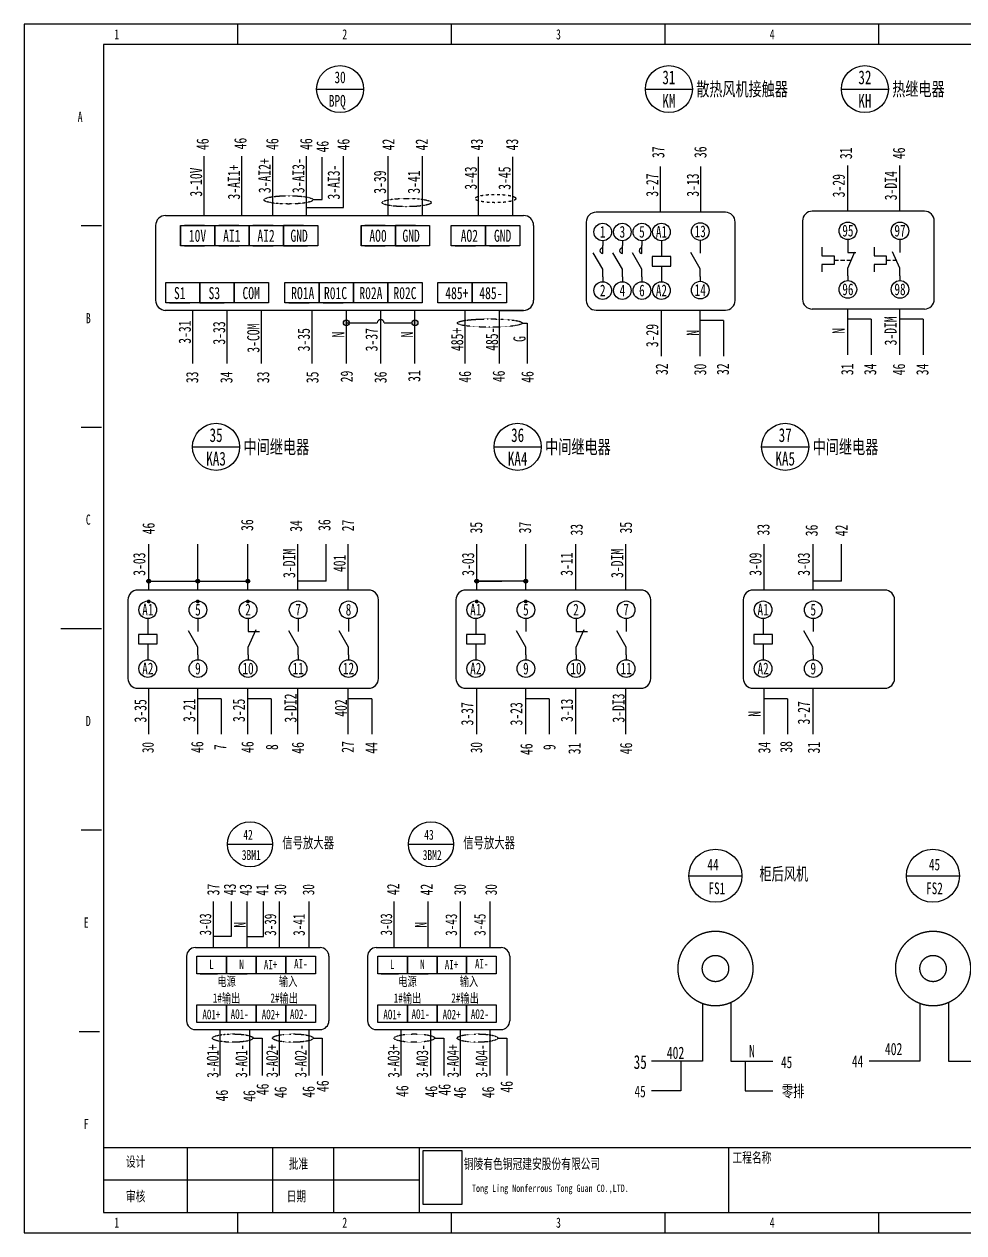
# Model space of a CAD drawing. Header units: millimetres. Extents: x 401220 to 2750366, y -101310 to 943175.
# Drawn here: x 1248910 to 1282934, y 390497 to 434274 of the extents above; entities that cross this region are included whole.
import ezdxf
from ezdxf.enums import TextEntityAlignment as Align

# ---------------------------------------------------------------- set-up
doc = ezdxf.new("R2010")
doc.units = ezdxf.units.MM
doc.linetypes.add('DASHDOT', pattern=[1, 0.5, -0.25, 0, -0.25])
doc.linetypes.add('常规', pattern=[20, 10, 0, 10])
doc.layers.add('E-LITE-EQPM', color=1, linetype='Continuous')
doc.styles.add('IDQSTYLE', font='NSimSun.ttf', dxfattribs={"width": 0.7})
picture_1 = doc.add_image_def('image1.png', size_in_pixel=(137, 191))

msp = doc.modelspace()

# ---------------------------------------------------------------- hatches: boundary and pattern name
h = msp.add_hatch(color=256)
h.dxf.hatch_style = 1
h.paths.add_polyline_path([(1260577.8, 423564.6, 0.4142136), (1260469.8, 423456.6, 0.4142136), (1260577.8, 423348.6)])
h.paths.add_polyline_path([(1260685.8, 423456.6), (1260577.8, 423456.6), (1260577.8, 423348.6, 0.4142136)])
h.paths.add_polyline_path([(1260577.8, 423564.6), (1260577.8, 423456.6), (1260685.8, 423456.6, 0.4142136)])
h.paths.add_polyline_path([(1263060.3, 423564.6, 0.4142136), (1262952.3, 423456.6, 0.4142136), (1263060.3, 423348.6)])
h.paths.add_polyline_path([(1263060.3, 423564.6), (1263060.3, 423348.6, 0.4142136), (1263168.2, 423456.6, 0.4142136)])
h = msp.add_hatch(color=256)
h.dxf.hatch_style = 1
h.paths.add_polyline_path([(1253419.8, 414168.7, 0.4142136), (1253350.4, 414099.3), (1253419.8, 414099.3)])
h.paths.add_polyline_path([(1253419.8, 414099.3), (1253350.4, 414099.3, 0.4142136), (1253419.8, 414029.9)])
h.paths.add_polyline_path([(1253489.1, 414099.3, 0.4142136), (1253419.8, 414168.7), (1253419.8, 414029.9, 0.4142136)])
h = msp.add_hatch(color=256)
h.dxf.hatch_style = 1
h.paths.add_polyline_path([(1255195.1, 414168.7, 0.4142136), (1255125.7, 414099.3), (1255195.1, 414099.3)])
h.paths.add_polyline_path([(1255195.1, 414099.3), (1255125.7, 414099.3, 0.4142136), (1255195.1, 414029.9)])
h.paths.add_polyline_path([(1255264.5, 414099.3, 0.4142136), (1255195.1, 414168.7), (1255195.1, 414029.9, 0.4142136)])
h = msp.add_hatch(color=256)
h.dxf.hatch_style = 1
h.paths.add_polyline_path([(1257009.8, 414168.7, 0.4142136), (1256940.5, 414099.3), (1257009.8, 414099.3)])
h.paths.add_polyline_path([(1257009.8, 414099.3), (1256940.5, 414099.3, 0.4142136), (1257009.8, 414029.9)])
h.paths.add_polyline_path([(1257079.2, 414099.3, 0.4142136), (1257009.8, 414168.7), (1257009.8, 414029.9, 0.4142136)])
h = msp.add_hatch(color=256)
h.dxf.hatch_style = 1
h.paths.add_polyline_path([(1265295.4, 414168.7, 0.4142136), (1265226, 414099.3), (1265295.4, 414099.3)])
h.paths.add_polyline_path([(1265295.4, 414099.3), (1265226, 414099.3, 0.4142136), (1265295.4, 414029.9)])
h.paths.add_polyline_path([(1265364.8, 414099.3, 0.4142136), (1265295.4, 414168.7), (1265295.4, 414029.9, 0.4142136)])
h = msp.add_hatch(color=256)
h.dxf.hatch_style = 1
h.paths.add_polyline_path([(1267070.7, 414168.7, 0.4142136), (1267001.3, 414099.3), (1267070.7, 414099.3)])
h.paths.add_polyline_path([(1267070.7, 414099.3), (1267001.3, 414099.3, 0.4142136), (1267070.7, 414029.9)])
h.paths.add_polyline_path([(1267140.1, 414099.3, 0.4142136), (1267070.7, 414168.7), (1267070.7, 414029.9, 0.4142136)])
h = msp.add_hatch(color=256)
h.dxf.hatch_style = 1
h.paths.add_polyline_path([(1253419.8, 413433.7, 0.4142136), (1253350.4, 413364.3), (1253419.8, 413364.3)])
h.paths.add_polyline_path([(1253419.8, 413364.3), (1253350.4, 413364.3, 0.4142136), (1253419.8, 413294.9)])
h.paths.add_polyline_path([(1253489.1, 413364.3, 0.4142136), (1253419.8, 413433.7), (1253419.8, 413294.9, 0.4142136)])
h = msp.add_hatch(color=256)
h.dxf.hatch_style = 1
h.paths.add_polyline_path([(1255195.1, 413433.7, 0.4142136), (1255125.7, 413364.3), (1255195.1, 413364.3)])
h.paths.add_polyline_path([(1255195.1, 413364.3), (1255125.7, 413364.3, 0.4142136), (1255195.1, 413294.9)])
h.paths.add_polyline_path([(1255264.5, 413364.3, 0.4142136), (1255195.1, 413433.7), (1255195.1, 413294.9, 0.4142136)])
h = msp.add_hatch(color=256)
h.dxf.hatch_style = 1
h.paths.add_polyline_path([(1257009.8, 413433.7, 0.4142136), (1256940.5, 413364.3), (1257009.8, 413364.3)])
h.paths.add_polyline_path([(1257009.8, 413364.3), (1256940.5, 413364.3, 0.4142136), (1257009.8, 413294.9)])
h.paths.add_polyline_path([(1257079.2, 413364.3, 0.4142136), (1257009.8, 413433.7), (1257009.8, 413294.9, 0.4142136)])
h = msp.add_hatch(color=256)
h.dxf.hatch_style = 1
h.paths.add_polyline_path([(1265295.4, 413433.7, 0.4142136), (1265226, 413364.3), (1265295.4, 413364.3)])
h.paths.add_polyline_path([(1265295.4, 413364.3), (1265226, 413364.3, 0.4142136), (1265295.4, 413294.9)])
h.paths.add_polyline_path([(1265364.8, 413364.3, 0.4142136), (1265295.4, 413433.7), (1265295.4, 413294.9, 0.4142136)])
h = msp.add_hatch(color=256)
h.dxf.hatch_style = 1
h.paths.add_polyline_path([(1267070.7, 413433.7, 0.4142136), (1267001.3, 413364.3), (1267070.7, 413364.3)])
h.paths.add_polyline_path([(1267070.7, 413364.3), (1267001.3, 413364.3, 0.4142136), (1267070.7, 413294.9)])
h.paths.add_polyline_path([(1267140.1, 413364.3, 0.4142136), (1267070.7, 413433.7), (1267070.7, 413294.9, 0.4142136)])

# ---------------------------------------------------------------- linework, layer by layer
at = {"ltscale": 4}
for p, q in [((1256648, 433536.7), (1256648, 434273.7)), ((1264386.3, 433536.7), (1264386.3, 434273.7)), ((1272124.5, 433536.7), (1272124.5, 434273.7)), ((1279862.8, 433536.7), (1279862.8, 434273.7)), ((1250973.2, 426977.6), (1251710.2, 426977.6)), ((1250973.2, 419681.5), (1251710.2, 419681.5)), ((1250236.2, 412385.4), (1251710.2, 412385.4)), ((1250973.2, 405089.2), (1251710.2, 405089.2)), ((1250899.5, 397793.1), (1251636.5, 397793.1)), ((1251783.9, 393592.4), (1312363.7, 393592.4)), ((1254805.5, 393592.4), (1254805.5, 391234)), ((1257900.8, 393592.4), (1257900.8, 391234)), ((1260111.8, 393592.4), (1260111.8, 391234)), ((1263207.1, 393592.4), (1263207.1, 391234)), ((1274409.2, 393592.4), (1274409.2, 391234)), ((1251783.9, 392413.2), (1263207.1, 392413.2)), ((1256648, 390497), (1256648, 391234)), ((1264386.3, 390497), (1264386.3, 391234)), ((1272124.5, 390497), (1272124.5, 391234)), ((1279862.8, 390497), (1279862.8, 391234))]:
    msp.add_line(p, q, dxfattribs=at)
for p, q in [((1259495.7, 431922.5), (1261200.7, 431922.5)), ((1271404.7, 431922.5), (1273105.6, 431922.5)), ((1278501.9, 431922.5), (1280202.8, 431922.5)), ((1255424.3, 427556.6), (1255424.3, 429488)), ((1256796.6, 427556.6), (1256796.6, 429488)), ((1257908.1, 427556.6), (1257908.1, 429488)), ((1259130.7, 427556.6), (1259130.7, 429488)), ((1259699.9, 427928.7), (1259699.9, 429451.7)), ((1260471.1, 427634.3), (1260471.1, 429488)), ((1262092.8, 427556.6), (1262092.8, 429488)), ((1263334, 427556.6), (1263334, 429488)), ((1265358.3, 427542.6), (1265358.3, 429474)), ((1266599.5, 427542.6), (1266599.5, 429474)), ((1255424.3, 427342.7), (1255424.3, 429274.1)), ((1256796.6, 427342.7), (1256796.6, 429274.1)), ((1257908.1, 427342.7), (1257908.1, 429274.1)), ((1259130.7, 427342.7), (1259130.7, 429274.1)), ((1262092.8, 427342.7), (1262092.8, 429274.1)), ((1263334, 427342.7), (1263334, 429274.1)), ((1265358.3, 427342.7), (1265358.3, 429274.1)), ((1266599.5, 427342.7), (1266599.5, 429274.1)), ((1271947.8, 427458.8), (1271947.8, 429119.4)), ((1273412.8, 427458.8), (1273412.8, 429119.4)), ((1273412.8, 427458.8), (1273412.8, 429119.4)), ((1273412.8, 427458.8), (1273412.8, 429119.4)), ((1278730, 427499.6), (1278730, 429160.2)), ((1280617, 427499.6), (1280617, 429160.2)), ((1259365.8, 427928.7), (1259699.9, 427928.7)), ((1254032.4, 427342.7), (1266992.5, 427342.7)), ((1259130.7, 427634.3), (1260340.3, 427634.3)), ((1260340.3, 427634.3), (1260471.1, 427634.3)), ((1274300.9, 427458.8), (1269617.8, 427458.8)), ((1274300.9, 427458.8), (1269773.9, 427458.8)), ((1281510.8, 427499.6), (1277448.6, 427499.6)), ((1254572.3, 426977.1), (1254572.3, 426245.9)), ((1255443.7, 426977.1), (1254712.5, 426977.1)), ((1255813.6, 426977.1), (1255813.6, 426245.9)), ((1255813.6, 426977.1), (1255813.6, 426245.9)), ((1255813.6, 426245.9), (1255813.6, 426977.1)), ((1256685, 426977.1), (1255953.8, 426977.1)), ((1257054.8, 426977.1), (1257054.8, 426245.9)), ((1257054.8, 426977.1), (1257054.8, 426245.9)), ((1257054.8, 426245.9), (1257054.8, 426977.1)), ((1257926.2, 426977.1), (1257195, 426977.1)), ((1259027.3, 426977.1), (1258296, 426977.1)), ((1258296, 426977.1), (1258296, 426245.9)), ((1258296, 426245.9), (1258296, 426977.1)), ((1261109.8, 426977.1), (1261109.8, 426245.9)), ((1261981.2, 426977.1), (1261250, 426977.1)), ((1263082.2, 426977.1), (1262351, 426977.1)), ((1262351, 426977.1), (1262351, 426245.9)), ((1262351, 426245.9), (1262351, 426977.1)), ((1269263.5, 427104.5), (1269263.5, 424269.8)), ((1274655.2, 424269.8), (1274655.2, 427104.5)), ((1277094.2, 427145.3), (1277094.2, 424310.5)), ((1281865.2, 424310.5), (1281865.2, 427145.3)), ((1269858.9, 426428), (1269858.9, 426251.6)), ((1270570.1, 426428), (1270570.1, 426251.6)), ((1271278.8, 426428), (1271278.8, 426251.6)), ((1271985, 426428), (1271985, 426251.6)), ((1273389.6, 426443.9), (1273389.6, 426267.6)), ((1278735.8, 426468.8), (1278735.8, 426292.4)), ((1280622.9, 426468.8), (1280622.9, 426292.4)), ((1254712.5, 426245.9), (1255443.7, 426245.9)), ((1255953.8, 426245.9), (1256685, 426245.9)), ((1257195, 426245.9), (1257926.2, 426245.9)), ((1258296, 426245.9), (1259027.3, 426245.9)), ((1258436.3, 426245.9), (1259167.5, 426245.9)), ((1261250, 426245.9), (1261981.2, 426245.9)), ((1262351, 426245.9), (1263082.2, 426245.9)), ((1262491.2, 426245.9), (1263222.4, 426245.9)), ((1264515.5, 426245.9), (1265246.7, 426245.9)), ((1265756.7, 426245.9), (1266488, 426245.9)), ((1269858.9, 425401.2), (1269518.8, 425990.4)), ((1269858.9, 425968.2), (1269858.9, 426251.6)), ((1270570.1, 425401.2), (1270229.9, 425990.4)), ((1270570.1, 425968.2), (1270570.1, 426251.6)), ((1271278.8, 425401.2), (1270938.6, 425990.4)), ((1271278.8, 425968.2), (1271278.8, 426251.6)), ((1271985, 426251.6), (1271985, 425854.8)), ((1273389.6, 425417.2), (1273049.4, 426006.4)), ((1273389.6, 426267.6), (1273389.6, 425984.1)), ((1277797.1, 426198.7), (1277797.1, 425878.1)), ((1278735.8, 426292.4), (1278735.8, 426008.9)), ((1278735.8, 425442), (1278984.9, 426031.2)), ((1278735.8, 426008.9), (1279023.4, 426008.9)), ((1279684.1, 426198.7), (1279684.1, 425878.1)), ((1280622.9, 425442), (1280353.8, 426031.2)), ((1280622.9, 426292.4), (1280622.9, 426008.9)), ((1271644.8, 425854.8), (1271644.8, 425514.6)), ((1272325.1, 425854.8), (1271644.8, 425854.8)), ((1271644.8, 425514.6), (1272325.1, 425514.6)), ((1271985, 425514.6), (1271985, 425117.7)), ((1272325.1, 425514.6), (1272325.1, 425854.8)), ((1277797.1, 425878.1), (1278240.5, 425878.1)), ((1278240.5, 425563.3), (1277797.1, 425563.3)), ((1277797.1, 425563.3), (1277797.1, 425306.7)), ((1278240.5, 425878.1), (1278240.5, 425563.3)), ((1278240.5, 425720.7), (1278392.7, 425720.7)), ((1278470.9, 425720.7), (1278623.2, 425720.7)), ((1278701.4, 425720.7), (1278853.7, 425720.7)), ((1279684.1, 425878.1), (1280127.5, 425878.1)), ((1280127.5, 425563.3), (1279684.1, 425563.3)), ((1279684.1, 425563.3), (1279684.1, 425306.7)), ((1280127.5, 425878.1), (1280127.5, 425563.3)), ((1280127.5, 425720.7), (1280279.8, 425720.7)), ((1280358, 425720.7), (1280510.2, 425720.7)), ((1269858.9, 425117.7), (1269858.9, 425401.2)), ((1269858.9, 425117.7), (1269858.9, 424944.3)), ((1270570.1, 425117.7), (1270570.1, 425401.2)), ((1270570.1, 425117.7), (1270570.1, 424944.3)), ((1271278.8, 425117.7), (1271278.8, 425401.2)), ((1271278.8, 425117.7), (1271278.8, 424944.3)), ((1271985, 425117.7), (1271985, 424944.3)), ((1273389.6, 425133.7), (1273389.6, 425417.2)), ((1273389.6, 425133.7), (1273389.6, 424960.3)), ((1278735.8, 425158.5), (1278735.8, 425442)), ((1278735.8, 425158.5), (1278735.8, 424985.1)), ((1280622.9, 425158.5), (1280622.9, 425442)), ((1280622.9, 425158.5), (1280622.9, 424985.1)), ((1255274.6, 424916.4), (1255274.6, 424185.2)), ((1255274.6, 424185.2), (1255274.6, 424916.4)), ((1254173.6, 424185.2), (1254904.8, 424185.2)), ((1255016.4, 421977.6), (1255016.4, 423909.1)), ((1255274.6, 424185.2), (1256005.8, 424185.2)), ((1255414.8, 424185.2), (1256146, 424185.2)), ((1256257.6, 421977.6), (1256257.6, 423909.1)), ((1257498.8, 421977.6), (1257498.8, 423909.1)), ((1258493.7, 424185.2), (1259224.9, 424185.2)), ((1259336.5, 421977.6), (1259336.5, 423909.1)), ((1259735, 424185.2), (1260466.2, 424185.2)), ((1260577.8, 421977.6), (1260577.8, 423909.1)), ((1261819, 421977.6), (1261819, 423909.1)), ((1263060.3, 421977.6), (1263060.3, 423909.1)), ((1264876.6, 421977.6), (1264876.6, 423909.1)), ((1266113.4, 423909.1), (1266992.5, 423909.1)), ((1266117.8, 421977.6), (1266117.8, 423909.1)), ((1269617.8, 423915.4), (1274300.9, 423915.4)), ((1271982.2, 422254.9), (1271982.2, 423915.4)), ((1273389.6, 422254.9), (1273389.6, 423915.4)), ((1273389.6, 422254.9), (1273389.6, 423915.4)), ((1281510.8, 423956.2), (1277448.6, 423956.2)), ((1278730, 422295.6), (1278730, 423956.2)), ((1280617, 422295.6), (1280617, 423956.2)), ((1260577.8, 423456.6), (1261692.8, 423456.6)), ((1261944.1, 423456.6), (1262952.3, 423456.6)), ((1266949.6, 423446.3), (1267125.5, 423446.3)), ((1267125.5, 423446.3), (1267125.5, 421977.6)), ((1274236.6, 423544.9), (1273389.6, 423544.9)), ((1274236.6, 423544.9), (1273389.6, 423544.9)), ((1274236.6, 423544.9), (1274236.6, 422254.9)), ((1274236.6, 423544.9), (1274236.6, 422254.9)), ((1274236.6, 423544.9), (1274236.6, 422254.9)), ((1274236.6, 423544.9), (1274236.6, 422254.9)), ((1279577, 423585.6), (1278730, 423585.6)), ((1279577, 423585.6), (1278730, 423585.6)), ((1279577, 423585.6), (1279577, 422295.6)), ((1279577, 423585.6), (1279577, 422295.6)), ((1279577, 423585.6), (1279577, 422295.6)), ((1279577, 423585.6), (1279577, 422295.6)), ((1281464.1, 423585.6), (1280617, 423585.6)), ((1281464.1, 423585.6), (1280617, 423585.6)), ((1281464.1, 423585.6), (1281464.1, 422295.6)), ((1281464.1, 423585.6), (1281464.1, 422295.6)), ((1281464.1, 423585.6), (1281464.1, 422295.6)), ((1281464.1, 423585.6), (1281464.1, 422295.6)), ((1255004.4, 418963.6), (1256711.2, 418963.6)), ((1265924.4, 418963.6), (1267631.2, 418963.6)), ((1275613.2, 418963.6), (1277320, 418963.6)), ((1253419.8, 413776.1), (1253419.8, 415442.5)), ((1253419.8, 413776.1), (1253419.8, 415442.5)), ((1255195.1, 413776.1), (1255195.1, 415442.5)), ((1255195.1, 413776.1), (1255195.1, 415442.5)), ((1257009.8, 413776.1), (1257009.8, 415442.5)), ((1257009.8, 413776.1), (1257009.8, 415442.5)), ((1258824.6, 413776.1), (1258824.6, 415442.5)), ((1258824.6, 413776.1), (1258824.6, 415442.5)), ((1259849, 414363.7), (1259849, 415442.5)), ((1259849, 414099.3), (1259849, 415442.5)), ((1259849, 414363.7), (1259849, 415442.5)), ((1259849, 414099.3), (1259849, 415442.5)), ((1260647.1, 413776.2), (1260647.1, 415442.6)), ((1260647.1, 413776.2), (1260647.1, 415442.6)), ((1265295.4, 413776.1), (1265295.4, 415442.5)), ((1265295.4, 413776.1), (1265295.4, 415442.5)), ((1267070.7, 413776.1), (1267070.7, 415442.5)), ((1267070.7, 413776.1), (1267070.7, 415442.5)), ((1268885.4, 413776.1), (1268885.4, 415442.5)), ((1268885.4, 413776.1), (1268885.4, 415442.5)), ((1270700.2, 413776.1), (1270700.2, 415442.5)), ((1270700.2, 413776.1), (1270700.2, 415442.5)), ((1275700.2, 413776.1), (1275700.2, 415442.5)), ((1275700.2, 413776.1), (1275700.2, 415442.5)), ((1277475.5, 413776.1), (1277475.5, 415442.5)), ((1277475.5, 413776.1), (1277475.5, 415442.5)), ((1278499.9, 414099.3), (1278499.9, 415442.5)), ((1278499.9, 414099.3), (1278499.9, 415442.5)), ((1256431.8, 413776.1), (1253022.2, 413776.1)), ((1256431.8, 413776.1), (1253022.2, 413776.1)), ((1253419.8, 414099.3), (1257009.8, 414099.3)), ((1253419.8, 414099.3), (1257009.8, 414099.3)), ((1261382.4, 413776.1), (1256431.8, 413776.1)), ((1261382.4, 413776.1), (1256431.8, 413776.1)), ((1259849, 414099.3), (1258824.6, 414099.3)), ((1267962.8, 413776.1), (1264897.8, 413776.1)), ((1267962.8, 413776.1), (1264897.8, 413776.1)), ((1271241.4, 413776.1), (1264936.4, 413776.1)), ((1271241.4, 413776.1), (1264936.4, 413776.1)), ((1265295.4, 414099.3), (1266209.5, 414099.3)), ((1265295.4, 414099.3), (1266209.5, 414099.3)), ((1267070.7, 414099.3), (1265295.4, 414099.3)), ((1278367.6, 413776.1), (1275302.6, 413776.1)), ((1278367.6, 413776.1), (1275302.6, 413776.1)), ((1280073.5, 413776.1), (1275341.2, 413776.1)), ((1280073.5, 413776.1), (1275341.2, 413776.1)), ((1278499.9, 414099.3), (1277475.5, 414099.3)), ((1252666.6, 413420.5), (1252666.6, 410575.8)), ((1252666.6, 413420.5), (1252666.6, 410575.8)), ((1261738, 410575.8), (1261738, 413420.5)), ((1261738, 410575.8), (1261738, 413420.5)), ((1264542.2, 413420.5), (1264542.2, 410575.8)), ((1264542.2, 413420.5), (1264542.2, 410575.8)), ((1271597, 410575.8), (1271597, 413420.5)), ((1271597, 410575.8), (1271597, 413420.5)), ((1274947, 413420.5), (1274947, 410575.8)), ((1274947, 413420.5), (1274947, 410575.8)), ((1280429, 410575.8), (1280429, 413420.5)), ((1280429, 410575.8), (1280429, 413420.5)), ((1253386.3, 412741.6), (1253386.3, 412564.7)), ((1253386.3, 412741.6), (1253386.3, 412564.7)), ((1253386.3, 412564.7), (1253386.3, 412166.4)), ((1253386.3, 412564.7), (1253386.3, 412166.4)), ((1255201, 412741.6), (1255201, 412564.7)), ((1255201, 412741.6), (1255201, 412564.7)), ((1255201, 412564.7), (1255201, 412280.2)), ((1255201, 412564.7), (1255201, 412280.2)), ((1257015.7, 412741.6), (1257015.7, 412564.7)), ((1257015.7, 412741.6), (1257015.7, 412564.7)), ((1257015.7, 412564.7), (1257015.7, 412280.2)), ((1257015.7, 412564.7), (1257015.7, 412280.2)), ((1258830.5, 412741.6), (1258830.5, 412564.7)), ((1258830.5, 412741.6), (1258830.5, 412564.7)), ((1258830.5, 412564.7), (1258830.5, 412280.2)), ((1258830.5, 412564.7), (1258830.5, 412280.2)), ((1260653, 412741.7), (1260653, 412564.7)), ((1260653, 412741.7), (1260653, 412564.7)), ((1260653, 412564.7), (1260653, 412280.3)), ((1260653, 412564.7), (1260653, 412280.3)), ((1265261.9, 412741.6), (1265261.9, 412564.7)), ((1265261.9, 412741.6), (1265261.9, 412564.7)), ((1265261.9, 412564.7), (1265261.9, 412166.4)), ((1265261.9, 412564.7), (1265261.9, 412166.4)), ((1267076.6, 412741.6), (1267076.6, 412564.7)), ((1267076.6, 412741.6), (1267076.6, 412564.7)), ((1267076.6, 412564.7), (1267076.6, 412280.2)), ((1267076.6, 412564.7), (1267076.6, 412280.2)), ((1268891.3, 412741.6), (1268891.3, 412564.7)), ((1268891.3, 412741.6), (1268891.3, 412564.7)), ((1268891.3, 412564.7), (1268891.3, 412280.2)), ((1268891.3, 412564.7), (1268891.3, 412280.2)), ((1270706.1, 412741.6), (1270706.1, 412564.7)), ((1270706.1, 412741.6), (1270706.1, 412564.7)), ((1270706.1, 412564.7), (1270706.1, 412280.2)), ((1270706.1, 412564.7), (1270706.1, 412280.2)), ((1275666.7, 412741.6), (1275666.7, 412564.7)), ((1275666.7, 412741.6), (1275666.7, 412564.7)), ((1275666.7, 412564.7), (1275666.7, 412166.4)), ((1275666.7, 412564.7), (1275666.7, 412166.4)), ((1277481.4, 412741.6), (1277481.4, 412564.7)), ((1277481.4, 412741.6), (1277481.4, 412564.7)), ((1277481.4, 412564.7), (1277481.4, 412280.2)), ((1277481.4, 412564.7), (1277481.4, 412280.2)), ((1253044.9, 412166.4), (1253044.9, 411825)), ((1253727.6, 412166.4), (1253044.9, 412166.4)), ((1253044.9, 412166.4), (1253044.9, 411825)), ((1253727.6, 412166.4), (1253044.9, 412166.4)), ((1253727.6, 411825), (1253727.6, 412166.4)), ((1253727.6, 411825), (1253727.6, 412166.4)), ((1255201, 411711.2), (1254859.6, 412302.5)), ((1255201, 411711.2), (1254859.6, 412302.5)), ((1257015.7, 411711.2), (1257308.4, 412344.8)), ((1257015.7, 411711.2), (1257308.4, 412344.8)), ((1257015.7, 412280.2), (1257428, 412280.2)), ((1258830.5, 411711.2), (1258489.1, 412302.5)), ((1258830.5, 411711.2), (1258489.1, 412302.5)), ((1260653, 411711.3), (1260311.6, 412302.6)), ((1260653, 411711.3), (1260311.6, 412302.6)), ((1264920.5, 412166.4), (1264920.5, 411825)), ((1265603.2, 412166.4), (1264920.5, 412166.4)), ((1264920.5, 412166.4), (1264920.5, 411825)), ((1265603.2, 412166.4), (1264920.5, 412166.4)), ((1265603.2, 411825), (1265603.2, 412166.4)), ((1265603.2, 411825), (1265603.2, 412166.4)), ((1267076.6, 411711.2), (1266735.2, 412302.5)), ((1267076.6, 411711.2), (1266735.2, 412302.5)), ((1268891.3, 411711.2), (1269184, 412344.8)), ((1268891.3, 411711.2), (1269184, 412344.8)), ((1268891.3, 412280.2), (1269303.6, 412280.2)), ((1270706.1, 411711.2), (1270364.7, 412302.5)), ((1270706.1, 411711.2), (1270364.7, 412302.5)), ((1275325.3, 412166.4), (1275325.3, 411825)), ((1276008, 412166.4), (1275325.3, 412166.4)), ((1275325.3, 412166.4), (1275325.3, 411825)), ((1276008, 412166.4), (1275325.3, 412166.4)), ((1276008, 411825), (1276008, 412166.4)), ((1276008, 411825), (1276008, 412166.4)), ((1277481.4, 411711.2), (1277140, 412302.5)), ((1277481.4, 411711.2), (1277140, 412302.5)), ((1253044.9, 411825), (1253727.6, 411825)), ((1253044.9, 411825), (1253727.6, 411825)), ((1253386.3, 411825), (1253386.3, 411426.8)), ((1253386.3, 411825), (1253386.3, 411426.8)), ((1255201, 411426.8), (1255201, 411711.2)), ((1255201, 411426.8), (1255201, 411711.2)), ((1257015.7, 411426.8), (1257015.7, 411711.2)), ((1257015.7, 411426.8), (1257015.7, 411711.2)), ((1258830.5, 411426.8), (1258830.5, 411711.2)), ((1258830.5, 411426.8), (1258830.5, 411711.2)), ((1260653, 411426.9), (1260653, 411711.3)), ((1260653, 411426.9), (1260653, 411711.3)), ((1264920.5, 411825), (1265603.2, 411825)), ((1264920.5, 411825), (1265603.2, 411825)), ((1265261.9, 411825), (1265261.9, 411426.8)), ((1265261.9, 411825), (1265261.9, 411426.8)), ((1267076.6, 411426.8), (1267076.6, 411711.2)), ((1267076.6, 411426.8), (1267076.6, 411711.2)), ((1268891.3, 411426.8), (1268891.3, 411711.2)), ((1268891.3, 411426.8), (1268891.3, 411711.2)), ((1270706.1, 411426.8), (1270706.1, 411711.2)), ((1270706.1, 411426.8), (1270706.1, 411711.2)), ((1275325.3, 411825), (1276008, 411825)), ((1275325.3, 411825), (1276008, 411825)), ((1275666.7, 411825), (1275666.7, 411426.8)), ((1275666.7, 411825), (1275666.7, 411426.8)), ((1277481.4, 411426.8), (1277481.4, 411711.2)), ((1277481.4, 411426.8), (1277481.4, 411711.2)), ((1253386.3, 411426.8), (1253386.3, 411252.7)), ((1253386.3, 411426.8), (1253386.3, 411252.7)), ((1255201, 411426.8), (1255201, 411252.7)), ((1255201, 411426.8), (1255201, 411252.7)), ((1257015.7, 411426.8), (1257015.7, 411252.7)), ((1257015.7, 411426.8), (1257015.7, 411252.7)), ((1258830.5, 411426.8), (1258830.5, 411252.7)), ((1258830.5, 411426.8), (1258830.5, 411252.7)), ((1260653, 411426.9), (1260653, 411252.8)), ((1260653, 411426.9), (1260653, 411252.8)), ((1265261.9, 411426.8), (1265261.9, 411252.7)), ((1265261.9, 411426.8), (1265261.9, 411252.7)), ((1267076.6, 411426.8), (1267076.6, 411252.7)), ((1267076.6, 411426.8), (1267076.6, 411252.7)), ((1268891.3, 411426.8), (1268891.3, 411252.7)), ((1268891.3, 411426.8), (1268891.3, 411252.7)), ((1270706.1, 411426.8), (1270706.1, 411252.7)), ((1270706.1, 411426.8), (1270706.1, 411252.7)), ((1275666.7, 411426.8), (1275666.7, 411252.7)), ((1275666.7, 411426.8), (1275666.7, 411252.7)), ((1277481.4, 411426.8), (1277481.4, 411252.7)), ((1277481.4, 411426.8), (1277481.4, 411252.7)), ((1253022.2, 410220.3), (1256708.2, 410220.3)), ((1253022.2, 410220.3), (1256708.2, 410220.3)), ((1253419.8, 408553.9), (1253419.8, 410220.3)), ((1253419.8, 408553.9), (1253419.8, 410220.3)), ((1255195.1, 408553.9), (1255195.1, 410220.3)), ((1255195.1, 408553.9), (1255195.1, 410220.3)), ((1256708.2, 410220.3), (1261382.4, 410220.3)), ((1256708.2, 410220.3), (1261382.4, 410220.3)), ((1257009.8, 408553.9), (1257009.8, 410220.3)), ((1257009.8, 408553.9), (1257009.8, 410220.3)), ((1258824.6, 408553.9), (1258824.6, 410220.3)), ((1258824.6, 408553.9), (1258824.6, 410220.3)), ((1260647.1, 408553.9), (1260647.1, 410220.3)), ((1260647.1, 408553.9), (1260647.1, 410220.3)), ((1264897.8, 410220.3), (1267962.8, 410220.3)), ((1264897.8, 410220.3), (1267962.8, 410220.3)), ((1264936.4, 410220.3), (1271241.4, 410220.3)), ((1264936.4, 410220.3), (1271241.4, 410220.3)), ((1265295.4, 408553.9), (1265295.4, 410220.3)), ((1265295.4, 408553.9), (1265295.4, 410220.3)), ((1267070.7, 408553.9), (1267070.7, 410220.3)), ((1267070.7, 408553.9), (1267070.7, 410220.3)), ((1268885.4, 408553.9), (1268885.4, 410220.3)), ((1268885.4, 408553.9), (1268885.4, 410220.3)), ((1270700.2, 408553.9), (1270700.2, 410220.3)), ((1270700.2, 408553.9), (1270700.2, 410220.3)), ((1275302.6, 410220.3), (1278367.6, 410220.3)), ((1275302.6, 410220.3), (1278367.6, 410220.3)), ((1275341.2, 410220.3), (1280073.5, 410220.3)), ((1275341.2, 410220.3), (1280073.5, 410220.3)), ((1275700.2, 408553.9), (1275700.2, 410220.3)), ((1275700.2, 408553.9), (1275700.2, 410220.3)), ((1277475.5, 408553.9), (1277475.5, 410220.3)), ((1277475.5, 408553.9), (1277475.5, 410220.3)), ((1256042.2, 409843.8), (1255195.1, 409843.8)), ((1256042.2, 409843.8), (1255195.1, 409843.8)), ((1256042.2, 409843.8), (1256042.2, 408553.9)), ((1256042.2, 409843.8), (1256042.2, 408553.9)), ((1257856.9, 409843.8), (1257009.8, 409843.8)), ((1257856.9, 409843.8), (1257009.8, 409843.8)), ((1257856.9, 409843.8), (1257856.9, 408553.9)), ((1257856.9, 409843.8), (1257856.9, 408553.9)), ((1261494.1, 409843.8), (1260647.1, 409843.8)), ((1261494.1, 409843.8), (1260647.1, 409843.8)), ((1261494.1, 409843.8), (1261494.1, 408553.9)), ((1261494.1, 409843.8), (1261494.1, 408553.9)), ((1267917.8, 409843.8), (1267070.7, 409843.8)), ((1267917.8, 409843.8), (1267070.7, 409843.8)), ((1267917.8, 409843.8), (1267917.8, 408553.9)), ((1267917.8, 409843.8), (1267917.8, 408553.9)), ((1276547.2, 409843.8), (1275700.2, 409843.8)), ((1276547.2, 409843.8), (1275700.2, 409843.8)), ((1276547.2, 409843.8), (1276547.2, 408553.9)), ((1276547.2, 409843.8), (1276547.2, 408553.9)), ((1276547.2, 409843.8), (1276547.2, 408553.9)), ((1276547.2, 409843.8), (1276547.2, 408553.9)), ((1256270.4, 404570.3), (1257904.5, 404570.3)), ((1262820.8, 404570.3), (1264454.9, 404570.3)), ((1272976.8, 403430.5), (1274899.2, 403430.5)), ((1280856.3, 403430.5), (1282778.8, 403430.5)), ((1255760.9, 400830.4), (1255760.9, 402501.1)), ((1256412.6, 401239.4), (1256412.6, 402501.1)), ((1256985.8, 400830.4), (1256985.8, 402501.1)), ((1257578.7, 401230.5), (1257578.7, 402501.1)), ((1258157.9, 400830.4), (1258157.9, 402501.1)), ((1259231.6, 400830.4), (1259231.6, 402501.1)), ((1262311.3, 400830.4), (1262311.3, 402501.1)), ((1263536.3, 400830.4), (1263536.3, 402501.1)), ((1264708.4, 400830.4), (1264708.4, 402501.1)), ((1265782, 400830.4), (1265782, 402501.1)), ((1255760.9, 401239.4), (1256412.6, 401239.4)), ((1256985.8, 401230.5), (1257578.7, 401230.5)), ((1255107.8, 400830.4), (1259625.9, 400830.4)), ((1261658.3, 400830.4), (1266176.4, 400830.4)), ((1255281.5, 399881.7), (1255914, 399881.7)), ((1256355.2, 399881.7), (1256987.7, 399881.7)), ((1261832, 399881.7), (1262464.5, 399881.7)), ((1262905.6, 399881.7), (1263538.1, 399881.7)), ((1255107.8, 397860.4), (1259625.9, 397860.4)), ((1256010.5, 396189.7), (1256010.5, 397860.4)), ((1257084.2, 396189.7), (1257084.2, 397860.4)), ((1257198.8, 397542.7), (1257524.8, 397542.7)), ((1257524.8, 397542.7), (1257524.8, 396189.7)), ((1258157.9, 396189.7), (1258157.9, 397860.4)), ((1259231.6, 396189.7), (1259231.6, 397860.4)), ((1259376.8, 397542.7), (1259702.8, 397542.7)), ((1259702.8, 397542.7), (1259702.8, 396189.7)), ((1261658.3, 397860.4), (1266176.4, 397860.4)), ((1262561, 396189.7), (1262561, 397860.4)), ((1263634.7, 396189.7), (1263634.7, 397860.4)), ((1263776.1, 397542.7), (1264102, 397542.7)), ((1264102, 397542.7), (1264102, 396189.7)), ((1264708.4, 396189.7), (1264708.4, 397860.4)), ((1265782, 396189.7), (1265782, 397860.4)), ((1266060.3, 397542.7), (1266386.3, 397542.7)), ((1266386.3, 397542.7), (1266386.3, 396189.7)), ((1272683.9, 396711.1), (1272683.9, 395636.7)), ((1275018.6, 396711.1), (1275018.6, 395636.7)), ((1272683.9, 395636.7), (1271622.9, 395636.7)), ((1275018.6, 395636.7), (1276014.5, 395636.7))]:
    msp.add_line(p, q)
at = {"ltscale": 10}
for p, q in [((1253666.8, 426977.1), (1253666.8, 424274.7)), ((1267358.1, 426977.1), (1267358.1, 424274.7)), ((1255451.3, 423909.1), (1254002.4, 423909.1)), ((1264225.9, 423909.1), (1255451.3, 423909.1)), ((1266992.5, 423909.1), (1264225.9, 423909.1)), ((1254791.6, 400514.2), (1254791.6, 398176.6)), ((1259942.2, 400514.2), (1259942.2, 398176.6)), ((1261342, 400514.2), (1261342, 398176.6)), ((1266492.6, 400514.2), (1266492.6, 398176.6))]:
    msp.add_line(p, q, dxfattribs=at)
at = {"ltscale": 4}
for points in [[(1248909.7, 390497), (1313542.8, 390497), (1313542.8, 434273.7), (1248909.7, 434273.7)], [(1251783.9, 391234), (1312363.7, 391234), (1312363.7, 433536.7), (1251783.9, 433536.7)]]:
    msp.add_lwpolyline(points, close=True, dxfattribs=at)
for points in [[(1254572.3, 426977.1), (1255813.6, 426977.1), (1255813.6, 426245.9), (1254572.3, 426245.9)], [(1255813.6, 426977.1), (1257054.8, 426977.1), (1257054.8, 426245.9), (1255813.6, 426245.9)], [(1257054.8, 426977.1), (1258296, 426977.1), (1258296, 426245.9), (1257054.8, 426245.9)], [(1258296, 426977.1), (1259537.3, 426977.1), (1259537.3, 426245.9), (1258296, 426245.9)], [(1261109.8, 426977.1), (1262351, 426977.1), (1262351, 426245.9), (1261109.8, 426245.9)], [(1262351, 426977.1), (1263592.2, 426977.1), (1263592.2, 426245.9), (1262351, 426245.9)], [(1264375.3, 426977.1), (1265616.5, 426977.1), (1265616.5, 426245.9), (1264375.3, 426245.9)], [(1265616.5, 426977.1), (1266857.8, 426977.1), (1266857.8, 426245.9), (1265616.5, 426245.9)], [(1254033.3, 424916.4), (1255274.6, 424916.4), (1255274.6, 424185.2), (1254033.3, 424185.2)], [(1255274.6, 424916.4), (1256515.8, 424916.4), (1256515.8, 424185.2), (1255274.6, 424185.2)], [(1256515.8, 424916.4), (1257757.1, 424916.4), (1257757.1, 424185.2), (1256515.8, 424185.2)], [(1258353.5, 424916.4), (1259594.8, 424916.4), (1259594.8, 424185.2), (1258353.5, 424185.2)], [(1259594.8, 424916.4), (1260836, 424916.4), (1260836, 424185.2), (1259594.8, 424185.2)], [(1260836, 424916.4), (1262077.3, 424916.4), (1262077.3, 424185.2), (1260836, 424185.2)], [(1262077.3, 424916.4), (1263318.5, 424916.4), (1263318.5, 424185.2), (1262077.3, 424185.2)], [(1263893.5, 424916.4), (1265134.8, 424916.4), (1265134.8, 424185.2), (1263893.5, 424185.2)], [(1265134.8, 424916.4), (1266376, 424916.4), (1266376, 424185.2), (1265134.8, 424185.2)], [(1255160.2, 400514.2), (1256233.9, 400514.2), (1256233.9, 399881.7), (1255160.2, 399881.7)], [(1256233.9, 400514.2), (1257307.6, 400514.2), (1257307.6, 399881.7), (1256233.9, 399881.7)], [(1257307.6, 400514.2), (1258381.3, 400514.2), (1258381.3, 399881.7), (1257307.6, 399881.7)], [(1258381.3, 400514.2), (1259454.9, 400514.2), (1259454.9, 399881.7), (1258381.3, 399881.7)], [(1261710.7, 400514.2), (1262784.4, 400514.2), (1262784.4, 399881.7), (1261710.7, 399881.7)], [(1262784.4, 400514.2), (1263858.1, 400514.2), (1263858.1, 399881.7), (1262784.4, 399881.7)], [(1263858.1, 400514.2), (1264931.7, 400514.2), (1264931.7, 399881.7), (1263858.1, 399881.7)], [(1264931.7, 400514.2), (1266005.4, 400514.2), (1266005.4, 399881.7), (1264931.7, 399881.7)], [(1255160.2, 398749.3), (1256233.9, 398749.3), (1256233.9, 398116.8), (1255160.2, 398116.8)], [(1256233.9, 398749.3), (1257307.6, 398749.3), (1257307.6, 398116.8), (1256233.9, 398116.8)], [(1257307.6, 398749.3), (1258381.3, 398749.3), (1258381.3, 398116.8), (1257307.6, 398116.8)], [(1258381.3, 398749.3), (1259454.9, 398749.3), (1259454.9, 398116.8), (1258381.3, 398116.8)], [(1261710.7, 398749.3), (1262784.4, 398749.3), (1262784.4, 398116.8), (1261710.7, 398116.8)], [(1262784.4, 398749.3), (1263858.1, 398749.3), (1263858.1, 398116.8), (1262784.4, 398116.8)], [(1263858.1, 398749.3), (1264931.7, 398749.3), (1264931.7, 398116.8), (1263858.1, 398116.8)], [(1264931.7, 398749.3), (1266005.4, 398749.3), (1266005.4, 398116.8), (1264931.7, 398116.8)]]:
    msp.add_lwpolyline(points, close=True)
for centre, radius in [((1260348.2, 431922.5), 852.5), ((1272255.1, 431922.5), 850.4), ((1279352.4, 431922.5), 850.4), ((1269858.9, 426746.9), 318.9), ((1270570.1, 426746.9), 318.9), ((1271278.8, 426746.9), 318.9), ((1271985, 426746.9), 318.9), ((1273389.6, 426762.8), 318.9), ((1278735.8, 426787.7), 318.9), ((1280622.9, 426787.7), 318.9), ((1269858.9, 424625.4), 318.9), ((1270570.1, 424625.4), 318.9), ((1271278.8, 424625.4), 318.9), ((1271985, 424625.4), 318.9), ((1273389.6, 424641.4), 318.9), ((1278735.8, 424666.2), 318.9), ((1280622.9, 424666.2), 318.9), ((1260577.8, 423456.6), 108), ((1263060.3, 423456.6), 108), ((1255857.8, 418963.6), 853.4), ((1266777.8, 418963.6), 853.4), ((1276466.6, 418963.6), 853.4), ((1253419.8, 414099.3), 69.4), ((1255195.1, 414099.3), 69.4), ((1257009.8, 414099.3), 69.4), ((1265295.4, 414099.3), 69.4), ((1267070.7, 414099.3), 69.4), ((1253386.3, 413061.6), 320), ((1253386.3, 413061.6), 320), ((1255201, 413061.6), 320), ((1255201, 413061.6), 320), ((1257015.7, 413061.6), 320), ((1257015.7, 413061.6), 320), ((1258830.5, 413061.6), 320), ((1258830.5, 413061.6), 320), ((1260653, 413061.7), 320), ((1260653, 413061.7), 320), ((1265261.9, 413061.6), 320), ((1265261.9, 413061.6), 320), ((1267076.6, 413061.6), 320), ((1267076.6, 413061.6), 320), ((1268891.3, 413061.6), 320), ((1268891.3, 413061.6), 320), ((1270706.1, 413061.6), 320), ((1270706.1, 413061.6), 320), ((1275666.7, 413061.6), 320), ((1275666.7, 413061.6), 320), ((1277481.4, 413061.6), 320), ((1277481.4, 413061.6), 320), ((1253386.3, 410932.7), 320), ((1253386.3, 410932.7), 320), ((1255201, 410932.7), 320), ((1255201, 410932.7), 320), ((1257015.7, 410932.7), 320), ((1257015.7, 410932.7), 320), ((1258830.5, 410932.7), 320), ((1258830.5, 410932.7), 320), ((1260653, 410932.8), 320), ((1260653, 410932.8), 320), ((1265261.9, 410932.7), 320), ((1265261.9, 410932.7), 320), ((1267076.6, 410932.7), 320), ((1267076.6, 410932.7), 320), ((1268891.3, 410932.7), 320), ((1268891.3, 410932.7), 320), ((1270706.1, 410932.7), 320), ((1270706.1, 410932.7), 320), ((1275666.7, 410932.7), 320), ((1275666.7, 410932.7), 320), ((1277481.4, 410932.7), 320), ((1277481.4, 410932.7), 320), ((1257087.4, 404570.3), 817), ((1263637.9, 404570.3), 817), ((1273938, 403430.5), 961.2), ((1281817.6, 403430.5), 961.2)]:
    msp.add_circle(centre, radius)
at = {"ltscale": 10}
for centre, radius, start, end in [((1254032.4, 426977.1), 365.6, 90, 180), ((1266992.5, 426977.1), 365.6, 0, 90), ((1254032.4, 424274.7), 365.6, 180, 270), ((1266992.5, 424274.7), 365.6, 270, 0), ((1255107.8, 400514.2), 316.2, 90, 180), ((1259625.9, 400514.2), 316.2, 0, 90), ((1261658.3, 400514.2), 316.2, 90, 180), ((1266176.4, 400514.2), 316.2, 0, 90), ((1255107.8, 398176.6), 316.2, 180, 270), ((1259625.9, 398176.6), 316.2, 270, 0), ((1261658.3, 398176.6), 316.2, 180, 270), ((1266176.4, 398176.6), 316.2, 270, 0)]:
    msp.add_arc(centre, radius, start, end, dxfattribs=at)
for centre, radius, start, end in [((1269617.8, 427104.5), 354.3, 90, 180), ((1274300.9, 427104.5), 354.3, 0, 90), ((1277448.6, 427145.3), 354.3, 90, 180), ((1281510.8, 427145.3), 354.3, 0, 90), ((1269858.9, 426070.2), 102, 90, 270), ((1270570.1, 426070.2), 102, 90, 270), ((1271278.8, 426070.2), 102, 90, 270), ((1269617.8, 424269.8), 354.3, 180, 270), ((1274300.9, 424269.8), 354.3, 270, 0), ((1277448.6, 424310.5), 354.3, 180, 270), ((1281510.8, 424310.5), 354.3, 270, 0), ((1261818.4, 423441.7), 126.5, 6.74761, 173.25239), ((1253022.2, 413420.5), 355.6, 90, 180), ((1253022.2, 413420.5), 355.6, 90, 180), ((1261382.4, 413420.5), 355.6, 0, 90), ((1261382.4, 413420.5), 355.6, 0, 90), ((1264897.8, 413420.5), 355.6, 90, 180), ((1264897.8, 413420.5), 355.6, 90, 180), ((1271241.4, 413420.5), 355.6, 0, 90), ((1271241.4, 413420.5), 355.6, 0, 90), ((1275302.6, 413420.5), 355.6, 90, 180), ((1275302.6, 413420.5), 355.6, 90, 180), ((1280073.5, 413420.5), 355.6, 0, 90), ((1280073.5, 413420.5), 355.6, 0, 90), ((1253022.2, 410575.8), 355.6, 180, 270), ((1253022.2, 410575.8), 355.6, 180, 270), ((1261382.4, 410575.8), 355.6, 270, 0), ((1261382.4, 410575.8), 355.6, 270, 0), ((1264897.8, 410575.8), 355.6, 180, 270), ((1264897.8, 410575.8), 355.6, 180, 270), ((1271241.4, 410575.8), 355.6, 270, 0), ((1271241.4, 410575.8), 355.6, 270, 0), ((1275302.6, 410575.8), 355.6, 180, 270), ((1275302.6, 410575.8), 355.6, 180, 270), ((1280073.5, 410575.8), 355.6, 270, 0), ((1280073.5, 410575.8), 355.6, 270, 0)]:
    msp.add_arc(centre, radius, start, end)
at = {"linetype": 'DASHDOT'}
for centre, major_axis, ratio in [((1258481, 427910.3), (891.6, 0), 0.1682311), ((1262759.9, 427812.9), (891.6, 0), 0.1682311), ((1265771, 423447.9), (1178.7, 0), 0.127247), ((1256462.8, 397549.2), (736.7, 0), 0.2036025), ((1258640.8, 397549.2), (736.7, 0), 0.2036025), ((1263040.1, 397549.2), (736.7, 0), 0.2036025), ((1265324.3, 397549.2), (736.7, 0), 0.2036025)]:
    msp.add_ellipse(centre, major_axis=major_axis, ratio=ratio, dxfattribs=at)
at = {"linetype": 'DASHDOT', "ltscale": 200}
msp.add_ellipse((1265975.3, 427958.5), major_axis=(743.6, 0), ratio=0.2017169, dxfattribs=at)
at = {"layer": 'E-LITE-EQPM', "color": 0, "linetype": '常规'}
for p, q in [((1274496.4, 398823.7), (1274496.4, 396711.1)), ((1282376, 398823.7), (1282376, 396711.1)), ((1273466.4, 398801.4), (1273466.3, 396711.1)), ((1281347.4, 398800.9), (1281345.9, 396711.1)), ((1273466.3, 396711.1), (1271622.9, 396711.1)), ((1274496.4, 396711.1), (1276014.5, 396711.1)), ((1281345.9, 396711.1), (1279502.5, 396711.1)), ((1282376, 396711.1), (1283894.1, 396711.1))]:
    msp.add_line(p, q, dxfattribs=at)
for centre, radius in [((1273941.3, 400069.7), 1354.3), ((1281820.8, 400069.7), 1354.3), ((1273941.3, 400069.7), 476.4), ((1281820.8, 400069.7), 476.4)]:
    msp.add_circle(centre, radius, dxfattribs=at)

# ---------------------------------------------------------------- texts
at = {"style": 'IDQSTYLE', "width": 0.7}
for s, p in [('1', (1252262.9, 433610.4)), ('2', (1260517.1, 433610.4)), ('3', (1268255.4, 433610.4)), ('4', (1275993.7, 433610.4)), ('A', (1250936.4, 430625.6)), ('B', (1251231.2, 423329.5)), ('C', (1251231.2, 416033.4)), ('D', (1251231.2, 408737.3)), ('E', (1251157.5, 401441.2)), ('F', (1251157.5, 394145.1)), ('1', (1252262.9, 390570.7)), ('2', (1260517.1, 390570.7)), ('3', (1268255.4, 390570.7)), ('4', (1275993.7, 390570.7))]:
    msp.add_text(s, height=369.2, dxfattribs=at).set_placement(p, align=Align.BOTTOM_CENTER)
for s, height, p in [('30', 426.23, (1260348.2, 432348.7)), ('31', 496.08, (1272255.1, 432347.7)), ('32', 496.08, (1279352.4, 432347.7)), ('BPQ ', 426.23, (1260348.2, 431496.3)), ('KM', 496.08, (1272255.1, 431497.3)), ('KH', 496.08, (1279352.4, 431497.3)), ('35', 497.82, (1255857.8, 419390.3)), ('36', 497.82, (1266777.8, 419390.3)), ('37', 497.82, (1276466.6, 419390.3)), ('KA3', 497.82, (1255857.8, 418536.9)), ('KA4', 497.82, (1266777.8, 418536.9)), ('KA5', 497.82, (1276466.6, 418536.9)), ('42', 361.72, (1257016, 404916.1)), ('43', 361.72, (1263566.5, 404916.1)), ('3BM1', 361.72, (1257133.3, 404182.2)), ('3BM2', 361.72, (1263683.8, 404182.2)), ('44', 425.55, (1273854, 403837.3)), ('45', 425.55, (1281871.6, 403837.3)), ('FS1', 425.55, (1273992, 402973.9)), ('FS2', 425.55, (1281871.6, 402973.9)), ('402', 443.1, (1272494.9, 397018)), ('N', 443.1, (1275261.5, 397079.3)), ('402', 443.1, (1280392.9, 397155.2)), ('35', 497.82, (1271217.4, 396683.5)), ('45', 425.55, (1276517.3, 396674)), ('44', 425.55, (1279086.2, 396709.8)), ('45', 425.55, (1271212.8, 395618.3)), ('零排', 425.55, (1276752.4, 395628.3))]:
    msp.add_text(s, height=height, dxfattribs=at).set_placement(p, align=Align.MIDDLE_CENTER)
for s, height, p in [('散热风机接触器', 496.08, (1273247.3, 431922.5)), ('热继电器', 496.08, (1280344.5, 431922.5)), ('框架断路器配套', 0.142, (1259495.7, 431922.5)), ('中间继电器', 497.82, (1256853.5, 418963.6)), ('中间继电器', 497.82, (1267773.4, 418963.6)), ('中间继电器', 497.82, (1277462.3, 418963.6))]:
    msp.add_text(s, height=height, dxfattribs=at).set_placement(p, align=Align.MIDDLE_LEFT)
for s, p in [('46', (1255370.1, 429925.2)), ('46', (1256736.1, 429948.4)), ('46', (1257892.8, 429931)), ('46', (1259119.2, 429931)), ('46', (1259712.1, 429838.1)), ('46', (1260467.7, 429913.6)), ('42', (1262097.1, 429913.6)), ('42', (1263303.3, 429913.6)), ('43', (1265299, 429913.6)), ('43', (1266574.7, 429913.6)), ('37', (1271868.6, 429635.7)), ('36', (1273394, 429635.7)), ('31', (1278665, 429596.7)), ('46', (1280582.4, 429596.7)), ('3-10V', (1255130.3, 428554)), ('3-AI1+', (1256502.6, 428554)), ('3-AI2+', (1257614.1, 428785.4)), ('3-AI3-', (1258835.2, 428785.4)), ('3-AI3-', (1260115.7, 428554)), ('3-43', (1265079.7, 428698.6)), ('3-45', (1266300.3, 428695)), ('3-39', (1261791.1, 428554)), ('3-41', (1263019, 428554)), ('3-27', (1271647.9, 428444.5)), ('3-13', (1273119.1, 428444.5)), ('3-29', (1278402.5, 428423.2)), ('3-DI4', (1280289.5, 428423.2)), ('3-31', (1254722.3, 423117.9)), ('3-33', (1255966.6, 423088)), ('3-COM', (1257206.5, 422902.3)), ('3-29', (1271647.9, 422994.9)), ('3-DIM', (1280282.5, 423164)), ('3-35', (1259032.9, 422844.8)), ('N', (1260281.2, 423028.9)), ('3-37', (1261487.5, 422844.8)), ('N', (1262771.7, 423028.9)), ('485+', (1264584.2, 422856.2)), ('485-', (1265844.7, 422863.8)), ('G', (1266844.8, 422871.3)), ('N', (1273119.1, 423093.1)), ('N', (1278395.5, 423164)), ('33', (1254991.4, 421481.7)), ('34', (1256229.8, 421481.7)), ('33', (1257561.1, 421481.7)), ('35', (1259344.5, 421481.7)), ('29', (1260586.6, 421513.1)), ('36', (1261811.6, 421481.7)), ('31', (1263030.9, 421528.5)), ('46', (1264868.2, 421500.9)), ('46', (1266091.2, 421518.5)), ('46', (1267132, 421495)), ('32', (1271996, 421777.1)), ('30', (1273386.5, 421765.3)), ('32', (1274208.3, 421778)), ('31', (1278710.4, 421771.4)), ('34', (1279541.9, 421771.4)), ('46', (1280583.4, 421768.5)), ('34', (1281432.3, 421768.5)), ('36', (1256981.1, 416129.5)), ('36', (1259777.9, 416129.5)), ('46', (1253411.2, 416006.2)), ('34', (1258751.5, 416098.4)), ('27', (1260634.2, 416115.1)), ('35', (1265274.9, 416035.7)), ('37', (1267043.1, 416039.5)), ('33', (1268912.2, 415963.1)), ('35', (1270696, 416035.7)), ('33', (1275673.7, 415963.1)), ('36', (1277420.7, 415936.1)), ('42', (1278500.8, 415936.1)), ('3-03', (1253075.9, 414714.8)), ('3-DIM', (1258503.9, 414743.3)), ('401', (1260326.4, 414743.4)), ('3-03', (1264980.8, 414714.8)), ('3-11', (1268551.5, 414714.8)), ('3-DIM', (1270379.5, 414743.3)), ('3-09', (1275385.6, 414714.8)), ('3-03', (1277138.4, 414714.8)), ('3-35', (1253116.2, 409401.7)), ('3-21', (1254887.2, 409420.5)), ('3-25', (1256682.3, 409420.5)), ('3-DI2', (1258553.4, 409503.9)), ('402', (1260375.9, 409504)), ('3-13', (1268557.9, 409420.5)), ('3-DI3', (1270429, 409503.9)), ('3-37', (1264951.6, 409293.8)), ('3-23', (1266729.4, 409293.8)), ('N', (1275356.4, 409293.8)), ('3-27', (1277138.7, 409329.3)), ('46', (1255175.5, 408087.8)), ('7', (1256004.8, 408087.8)), ('46', (1256995, 408087.8)), ('8', (1257879.3, 408087.8)), ('46', (1258818.4, 408060.4)), ('27', (1260623.9, 408096.4)), ('44', (1261480.8, 408060.4)), ('46', (1267095.2, 408013.4)), ('9', (1267927.5, 408087.8)), ('31', (1268833.2, 408040)), ('46', (1270701.8, 408041.8)), ('34', (1275709.4, 408071.5)), ('38', (1276502.1, 408095.7)), ('31', (1277500, 408068.5)), ('37', (1255756.8, 402930)), ('43', (1256356.6, 402933)), ('43', (1256929.4, 402918.3)), ('41', (1257528.8, 402918.3)), ('42', (1262267.2, 402938.6)), ('42', (1263477.9, 402929.5)), ('46', (1257539.7, 395692.1)), ('46', (1258191.5, 395584.9)), ('46', (1259206.3, 395601.4)), ('46', (1259717.8, 395807.5)), ('46', (1262599, 395627.5)), ('46', (1263647.4, 395611.3)), ('46', (1264128, 395679.1)), ('46', (1264684.7, 395575.6)), ('46', (1265707.3, 395585.3)), ('46', (1266377.1, 395785.8)), ('46', (1256066.3, 395467.6)), ('46', (1257061.2, 395453))]:
    msp.add_text(s, height=443.1, rotation=90, dxfattribs=at).set_placement(p, align=Align.MIDDLE_CENTER)
for s, p in [('10V', (1254872.2, 426392.1)), ('AI1', (1256113.5, 426392.1)), ('AI2', (1257354.7, 426392.1)), ('GND', (1258551.4, 426392.1)), ('AO0', (1261409.7, 426392.1)), ('GND', (1262606.4, 426392.1)), ('AO2', (1264716.8, 426392.1)), ('GND', (1265920.7, 426392.1)), ('S1', (1254333.3, 424314.8)), ('S3', (1255587.2, 424314.8)), ('COM', (1256815.3, 424314.8)), ('RO1A', (1258579, 424314.8)), ('R01C', (1259766.1, 424314.8)), ('R02A', (1261047.1, 424314.8)), ('R02C', (1262279.9, 424314.8)), ('485+', (1264158.4, 424314.8)), ('485-', (1265391.2, 424314.8))]:
    msp.add_text(s, height=438.73, dxfattribs=at).set_placement(p)
for s, height, p in [('1', 425.2, (1269858.9, 426542.2)), ('3', 425.2, (1270570.1, 426542.2)), ('5', 425.2, (1271278.8, 426542.2)), ('A1', 425.21, (1271985, 426542.2)), ('13', 425.21, (1273389.6, 426558.2)), ('95', 425.21, (1278735.8, 426583)), ('97', 425.21, (1280622.9, 426583)), ('2', 425.2, (1269858.9, 424416.9)), ('4', 425.2, (1270570.1, 424416.9)), ('6', 425.2, (1271278.8, 424416.9)), ('A2', 425.21, (1271985, 424416.9)), ('14', 425.21, (1273389.6, 424432.9)), ('96', 425.21, (1278735.8, 424457.7)), ('98', 425.21, (1280622.9, 424457.7)), ('A1', 426.7, (1253386.3, 412856.3)), ('A1', 426.7, (1253386.3, 412856.3)), ('5', 426.7, (1255201, 412856.3)), ('5', 426.7, (1255201, 412856.3)), ('2', 426.7, (1257015.7, 412856.3)), ('7', 426.7, (1258830.5, 412856.3)), ('7', 426.7, (1258830.5, 412856.3)), ('8', 426.7, (1260653, 412856.4)), ('A1', 426.7, (1265261.9, 412856.3)), ('A1', 426.7, (1265261.9, 412856.3)), ('5', 426.7, (1267076.6, 412856.3)), ('5', 426.7, (1267076.6, 412856.3)), ('2', 426.7, (1268891.3, 412856.3)), ('7', 426.7, (1270706.1, 412856.3)), ('7', 426.7, (1270706.1, 412856.3)), ('A1', 426.7, (1275666.7, 412856.3)), ('A1', 426.7, (1275666.7, 412856.3)), ('5', 426.7, (1277481.4, 412856.3)), ('5', 426.7, (1277481.4, 412856.3)), ('A2', 426.7, (1253386.3, 410723.5)), ('A2', 426.7, (1253386.3, 410723.5)), ('9', 426.7, (1255201, 410723.5)), ('9', 426.7, (1255201, 410723.5)), ('10', 426.7, (1257015.7, 410723.5)), ('10', 426.7, (1257015.7, 410723.5)), ('11', 426.7, (1258830.5, 410723.5)), ('11', 426.7, (1258830.5, 410723.5)), ('12', 426.7, (1260653, 410723.6)), ('A2', 426.7, (1265261.9, 410723.5)), ('A2', 426.7, (1265261.9, 410723.5)), ('9', 426.7, (1267076.6, 410723.5)), ('9', 426.7, (1267076.6, 410723.5)), ('10', 426.7, (1268891.3, 410723.5)), ('10', 426.7, (1268891.3, 410723.5)), ('11', 426.7, (1270706.1, 410723.5)), ('11', 426.7, (1270706.1, 410723.5)), ('A2', 426.7, (1275666.7, 410723.5)), ('A2', 426.7, (1275666.7, 410723.5)), ('9', 426.7, (1277481.4, 410723.5)), ('9', 426.7, (1277481.4, 410723.5))]:
    msp.add_text(s, height=height, dxfattribs=at).set_placement(p, align=Align.CENTER)
for s, height, rotation, p in [('30', 421.66, 90, (1253599.9, 408074.4)), ('30', 421.66, 90, (1265492.4, 408070.9)), ('30', 421.66, 90, (1258394.4, 402924.9)), ('30', 421.66, 90, (1259413.2, 402924.9)), ('30', 421.66, 90, (1264899.4, 402924.9)), ('30', 421.66, 90, (1266026.6, 402924.9)), ('3-03', 421.66, 90, (1255680.8, 401666.4)), ('3-39', 421.66, 90, (1258032.5, 401654.7)), ('3-41', 421.66, 90, (1259069.7, 401654.7)), ('3-03', 421.66, 90, (1262231.3, 401666.4)), ('3-43', 421.66, 90, (1264583, 401654.7)), ('3-45', 421.66, 90, (1265620.1, 401654.7)), ('N', 421.7, 90, (1256932.3, 401654.7)), ('N', 421.7, 90, (1263482.8, 401654.7)), ('L', 341.5, 0.00471, (1255687.8, 400048.3)), ('N', 341.5, 0.00471, (1256779.5, 400048.3)), ('AI+', 341.55, 0.00471, (1257833.5, 400040.7)), ('AI-', 341.55, 0.00471, (1258926.6, 400071)), ('L', 341.5, 0.00471, (1262238.2, 400048.3)), ('N', 341.5, 0.00471, (1263330, 400048.3)), ('AI+', 341.55, 0.00471, (1264384, 400040.7)), ('AI-', 341.55, 0.00471, (1265477.1, 400071)), ('电源', 341.55, 0.00471, (1256239.3, 399432.9)), ('输入', 341.55, 0.00471, (1258464.9, 399432.9)), ('电源', 341.55, 0.00471, (1262789.8, 399432.9)), ('输入', 341.55, 0.00471, (1265015.4, 399432.9)), ('1#输出', 341.55, 0.00471, (1256239.3, 398829.5)), ('2#输出', 341.55, 0.00471, (1258324.6, 398829.5)), ('1#输出', 341.55, 0.00471, (1262789.8, 398829.5)), ('2#输出', 341.55, 0.00471, (1264875.1, 398829.5)), ('AO1+', 341.55, 0.00471, (1255689.2, 398235)), ('AO1-', 341.55, 0.00471, (1256712.1, 398247.1)), ('AO2+', 341.55, 0.00471, (1257836.6, 398235)), ('AO2-', 341.55, 0.00471, (1258859.4, 398247.1)), ('AO1+', 341.55, 0.00471, (1262239.7, 398235)), ('AO1-', 341.55, 0.00471, (1263262.5, 398247.1)), ('AO2+', 341.55, 0.00471, (1264387.1, 398235)), ('AO2-', 341.55, 0.00471, (1265409.9, 398247.1)), ('3-AO1+', 421.66, 90, (1255948.3, 396715.9)), ('3-AO1-', 421.66, 90, (1256985.4, 396715.9)), ('3-AO2+', 421.66, 90, (1258095.6, 396721.2)), ('3-AO2-', 421.66, 90, (1259132.8, 396721.2)), ('3-AO3+', 421.66, 90, (1262498.7, 396715.9)), ('3-AO3-', 421.66, 90, (1263535.9, 396715.9)), ('3-AO4+', 421.66, 90, (1264646.1, 396721.2)), ('3-AO4-', 421.66, 90, (1265683.3, 396721.2))]:
    msp.add_text(s, height=height, rotation=rotation, dxfattribs=at).set_placement(p, align=Align.CENTER)
at = {"ltscale": 0.8, "style": 'IDQSTYLE', "width": 0.7}
for s, height, p in [('信号放大器', 392.98, (1259193.4, 404626.5)), ('信号放大器', 392.98, (1265743.9, 404626.5)), ('柜后风机', 462.33, (1276415.6, 403496.6))]:
    msp.add_text(s, height=height, dxfattribs=at).set_placement(p, align=Align.MIDDLE_CENTER)
at = {"style": 'IDQSTYLE', "width": 0.7}
for s, p in [('设计', (1252594.6, 392781.7)), ('批准', (1258490.4, 392708)), ('工程名称', (1274556.6, 392929.1)), ('审核', (1252594.6, 391528.8)), ('日期', (1258416.7, 391528.8))]:
    msp.add_text(s, height=369.23, dxfattribs=at).set_placement(p, align=Align.BOTTOM_LEFT)
for s, height, p in [('铜陵有色铜冠建安股份有限公司', 369.227, (1264830.1, 393181.8)), ('Tong Ling Nonferrous Tong Guan CO.,LTD.', 265.844, (1265124.8, 392244.4))]:
    msp.add_text(s, height=height, dxfattribs=at).set_placement(p, align=Align.TOP_LEFT)

# ---------------------------------------------------------------- pictures from other files: only their frames are drawn
image = msp.add_image(picture_1, insert=(1263354.5, 391528.8), size_in_units=(1400.3, 1952.2))
image.dxf.flags = 11

doc.saveas('drawing.dxf')
